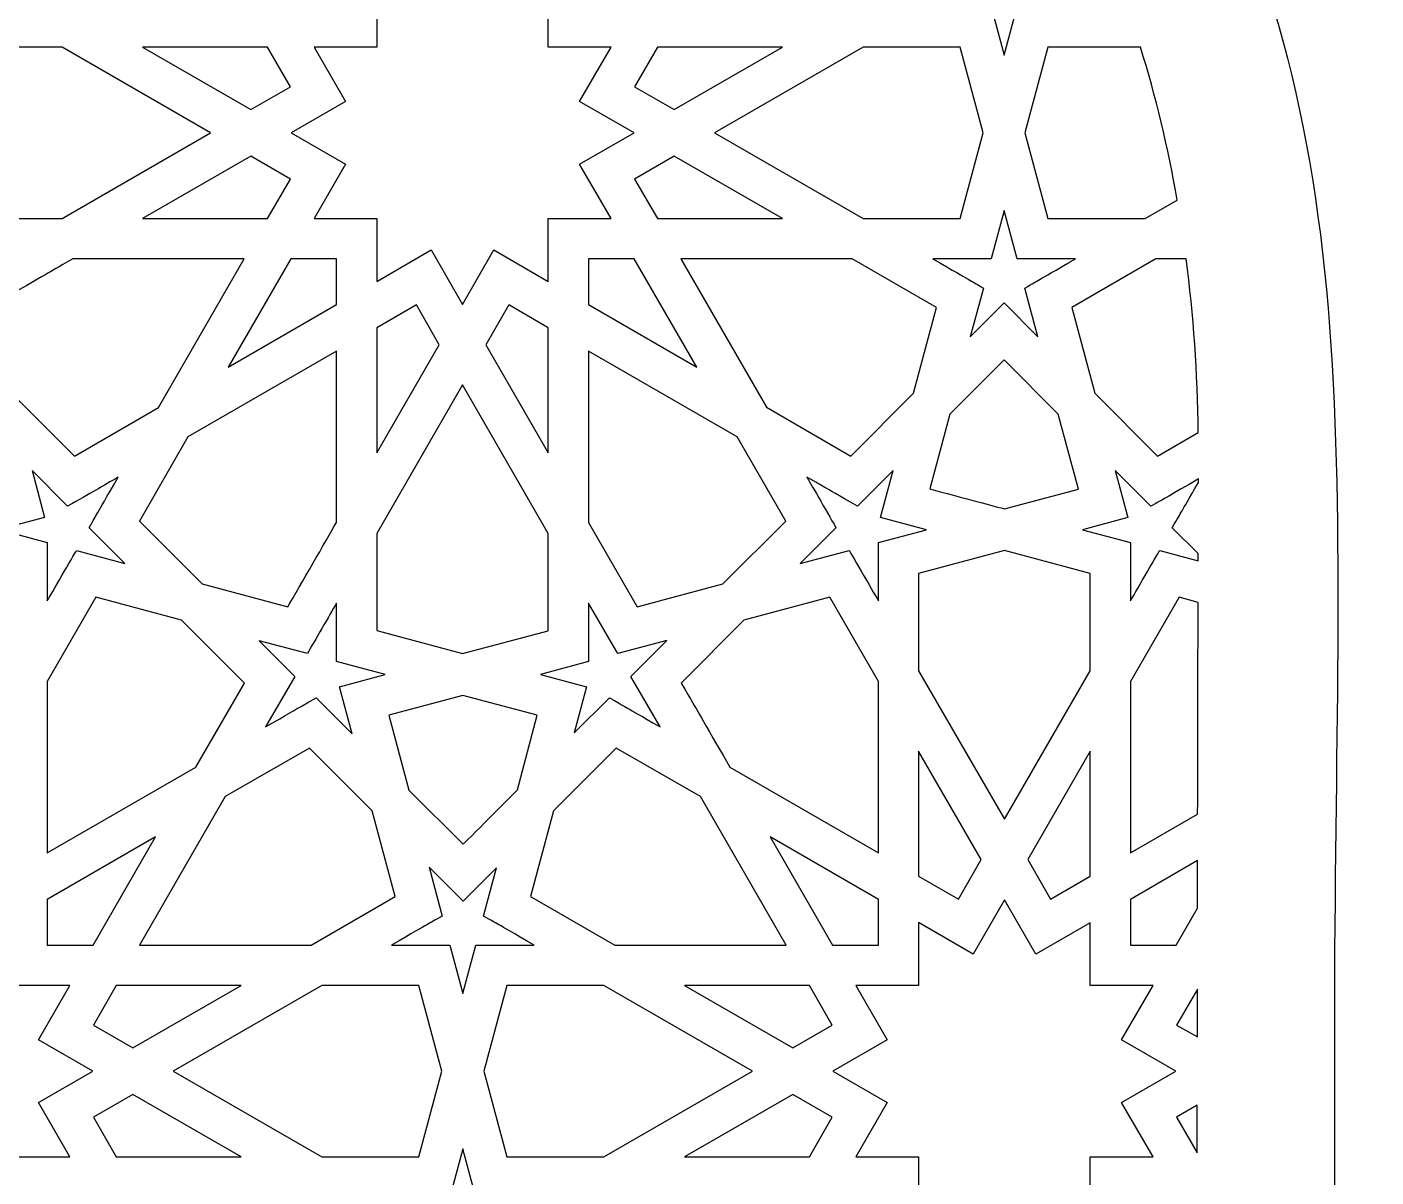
# Model space of a CAD drawing. Header units: millimetres. Extents: x -54 to 56, y -101 to 100.
# Drawn here: x 4.1 to 56, y 0.1 to 44.3 of the extents above; entities that cross this region are included whole.
import ezdxf

# ---------------------------------------------------------------- set-up
doc = ezdxf.new("R2010")
doc.units = ezdxf.units.MM
doc.header["$MEASUREMENT"] = 0
doc.layers.add('layer 1', color=7, linetype='Continuous')

msp = doc.modelspace()

# ---------------------------------------------------------------- linework, layer by layer
at = {"layer": 'layer 1', "color": 250}
for points, knots in [([(48.1386, 54.1623), (42.3711, 64.5167), (32.0929, 71.9141), (0.1217, 100.1639), (0.1217, 100.1639), (-12.0509, 89.1216), (-32.3955, 72.4154), (-38.3045, 66.5064), (-38.3045, 66.5064), (-48.153, 57.216), (-54.3278, 44.0535), (-54.3278, 28.0159), (-54.3278, 28.0159), (-54.144, -29.3356), (-54.2633, -80.8899), (-54.2633, -99.8357), (-54.2633, -99.8357), (-54.2633, -99.8357), (54.4481, -99.8357), (54.4481, -99.8357), (54.4481, -99.8357), (54.4481, -99.8357), (54.4424, -100.9781), (54.4424, 5.8646), (54.4424, 5.8646), (54.4424, 27.003), (56.0433, 40.3768), (48.1386, 54.1623)], [0, 0, 0, 0, 0.125, 0.125, 0.125, 0.125, 0.25, 0.25, 0.25, 0.25, 0.375, 0.375, 0.375, 0.375, 0.5, 0.5, 0.5, 0.5, 0.625, 0.625, 0.625, 0.625, 0.75, 0.75, 0.75, 0.75, 1, 1, 1, 1]), ([(40.4403, 48.0695), (40.4403, 48.0695), (41.741, 46.7748), (41.741, 46.7748), (41.741, 46.7748), (41.741, 46.7748), (43.0297, 48.0635), (43.0297, 48.0635), (43.0297, 48.0635), (43.0297, 48.0635), (42.5319, 46.2065), (42.5319, 46.2065), (42.5319, 46.2065), (43.192, 45.8315), (42.7969, 46.0576), (44.4828, 45.0875), (44.4828, 45.0875), (44.4828, 45.0875), (42.2331, 45.0875), (42.2331, 45.0875), (42.2331, 45.0875), (42.2331, 45.0875), (41.7354, 43.2301), (41.7354, 43.2301), (41.7354, 43.2301), (41.7354, 43.2301), (41.2372, 45.0875), (41.2372, 45.0875), (41.2372, 45.0875), (41.2372, 45.0875), (38.9932, 45.0875), (38.9932, 45.0875), (38.9932, 45.0875), (40.6728, 46.058), (40.2766, 45.8304), (40.9384, 46.2065), (40.9384, 46.2065), (40.9384, 46.2065), (40.4403, 48.0695), (40.4403, 48.0695)], [0, 0, 0, 0, 0.0909091, 0.0909091, 0.0909091, 0.0909091, 0.1818182, 0.1818182, 0.1818182, 0.1818182, 0.2727273, 0.2727273, 0.2727273, 0.2727273, 0.3636364, 0.3636364, 0.3636364, 0.3636364, 0.4545455, 0.4545455, 0.4545455, 0.4545455, 0.5454545, 0.5454545, 0.5454545, 0.5454545, 0.6363636, 0.6363636, 0.6363636, 0.6363636, 0.7272727, 0.7272727, 0.7272727, 0.7272727, 0.8181818, 0.8181818, 0.8181818, 0.8181818, 1, 1, 1, 1]), ([(22.1089, 44.7418), (22.1089, 44.7418), (24.2005, 45.9486), (24.2005, 45.9486), (24.2005, 45.9486), (24.2005, 45.9486), (24.2005, 43.5349), (24.2005, 43.5349), (24.2005, 43.5349), (24.2005, 43.5349), (26.6142, 43.5349), (26.6142, 43.5349), (26.6142, 43.5349), (26.6142, 43.5349), (25.4074, 41.4436), (25.4074, 41.4436), (25.4074, 41.4436), (25.4074, 41.4436), (27.4987, 40.2368), (27.4987, 40.2368), (27.4987, 40.2368), (27.4987, 40.2368), (25.4074, 39.0296), (25.4074, 39.0296), (25.4074, 39.0296), (25.4074, 39.0296), (26.6142, 36.9383), (26.6142, 36.9383), (26.6142, 36.9383), (26.6142, 36.9383), (24.2005, 36.9383), (24.2005, 36.9383), (24.2005, 36.9383), (24.2005, 36.9383), (24.2005, 34.5246), (24.2005, 34.5246), (24.2005, 34.5246), (24.2005, 34.5246), (22.1089, 35.7315), (22.1089, 35.7315), (22.1089, 35.7315), (22.1089, 35.7315), (20.9021, 33.6398), (20.9021, 33.6398), (20.9021, 33.6398), (20.9021, 33.6398), (19.6952, 35.7315), (19.6952, 35.7315), (19.6952, 35.7315), (19.6952, 35.7315), (17.6036, 34.5246), (17.6036, 34.5246), (17.6036, 34.5246), (17.6036, 34.5246), (17.6036, 36.9383), (17.6036, 36.9383), (17.6036, 36.9383), (17.6036, 36.9383), (15.1899, 36.9383), (15.1899, 36.9383), (15.1899, 36.9383), (15.1899, 36.9383), (16.3967, 39.0296), (16.3967, 39.0296), (16.3967, 39.0296), (16.3967, 39.0296), (14.3055, 40.2368), (14.3055, 40.2368), (14.3055, 40.2368), (14.3055, 40.2368), (16.3967, 41.4436), (16.3967, 41.4436), (16.3967, 41.4436), (16.3967, 41.4436), (15.1899, 43.5349), (15.1899, 43.5349), (15.1899, 43.5349), (15.1899, 43.5349), (17.6036, 43.5349), (17.6036, 43.5349), (17.6036, 43.5349), (17.6036, 43.5349), (17.6036, 45.9486), (17.6036, 45.9486), (17.6036, 45.9486), (17.6036, 45.9486), (19.6952, 44.7418), (19.6952, 44.7418), (19.6952, 44.7418), (19.6952, 44.7418), (20.9021, 46.8334), (20.9021, 46.8334), (20.9021, 46.8334), (20.9021, 46.8334), (22.1089, 44.7418), (22.1089, 44.7418)], [0, 0, 0, 0, 0.04, 0.04, 0.04, 0.04, 0.08, 0.08, 0.08, 0.08, 0.12, 0.12, 0.12, 0.12, 0.16, 0.16, 0.16, 0.16, 0.2, 0.2, 0.2, 0.2, 0.24, 0.24, 0.24, 0.24, 0.28, 0.28, 0.28, 0.28, 0.32, 0.32, 0.32, 0.32, 0.36, 0.36, 0.36, 0.36, 0.4, 0.4, 0.4, 0.4, 0.44, 0.44, 0.44, 0.44, 0.48, 0.48, 0.48, 0.48, 0.52, 0.52, 0.52, 0.52, 0.56, 0.56, 0.56, 0.56, 0.6, 0.6, 0.6, 0.6, 0.64, 0.64, 0.64, 0.64, 0.68, 0.68, 0.68, 0.68, 0.72, 0.72, 0.72, 0.72, 0.76, 0.76, 0.76, 0.76, 0.8, 0.8, 0.8, 0.8, 0.84, 0.84, 0.84, 0.84, 0.88, 0.88, 0.88, 0.88, 0.92, 0.92, 0.92, 0.92, 1, 1, 1, 1]), ([(11.2063, 40.2368), (11.2063, 40.2368), (5.4941, 36.9383), (5.4941, 36.9383), (5.4941, 36.9383), (5.4941, 36.9383), (1.7505, 36.9383), (1.7505, 36.9383), (1.7505, 36.9383), (1.7505, 36.9383), (0.8657, 40.2368), (0.8657, 40.2368), (0.8657, 40.2368), (0.8657, 40.2368), (1.7505, 43.5349), (1.7505, 43.5349), (1.7505, 43.5349), (1.7505, 43.5349), (5.4941, 43.5349), (5.4941, 43.5349), (5.4941, 43.5349), (5.4941, 43.5349), (11.2063, 40.2368), (11.2063, 40.2368)], [0, 0, 0, 0, 0.1428571, 0.1428571, 0.1428571, 0.1428571, 0.2857143, 0.2857143, 0.2857143, 0.2857143, 0.4285714, 0.4285714, 0.4285714, 0.4285714, 0.5714286, 0.5714286, 0.5714286, 0.5714286, 0.7142857, 0.7142857, 0.7142857, 0.7142857, 1, 1, 1, 1]), ([(14.2818, 42.0116), (14.2818, 42.0116), (12.7529, 41.1328), (12.7529, 41.1328), (12.7529, 41.1328), (12.7529, 41.1328), (8.5873, 43.5349), (8.5873, 43.5349), (8.5873, 43.5349), (8.5873, 43.5349), (13.3974, 43.5349), (13.3974, 43.5349), (13.3974, 43.5349), (13.3974, 43.5349), (14.2818, 42.0116), (14.2818, 42.0116)], [0, 0, 0, 0, 0.2, 0.2, 0.2, 0.2, 0.4, 0.4, 0.4, 0.4, 0.6, 0.6, 0.6, 0.6, 1, 1, 1, 1]), ([(29.0456, 41.1328), (29.0456, 41.1328), (27.5223, 42.0116), (27.5223, 42.0116), (27.5223, 42.0116), (27.5223, 42.0116), (28.4011, 43.5349), (28.4011, 43.5349), (28.4011, 43.5349), (28.4011, 43.5349), (33.2108, 43.5349), (33.2108, 43.5349), (33.2108, 43.5349), (33.2108, 43.5349), (29.0456, 41.1328), (29.0456, 41.1328)], [0, 0, 0, 0, 0.2, 0.2, 0.2, 0.2, 0.4, 0.4, 0.4, 0.4, 0.6, 0.6, 0.6, 0.6, 1, 1, 1, 1]), ([(30.5978, 40.2368), (30.5978, 40.2368), (36.31, 43.5349), (36.31, 43.5349), (36.31, 43.5349), (36.31, 43.5349), (40.048, 43.5349), (40.048, 43.5349), (40.048, 43.5349), (40.048, 43.5349), (40.9324, 40.2368), (40.9324, 40.2368), (40.9324, 40.2368), (40.9324, 40.2368), (40.048, 36.9383), (40.048, 36.9383), (40.048, 36.9383), (40.048, 36.9383), (36.31, 36.9383), (36.31, 36.9383), (36.31, 36.9383), (36.31, 36.9383), (30.5978, 40.2368), (30.5978, 40.2368)], [0, 0, 0, 0, 0.1428571, 0.1428571, 0.1428571, 0.1428571, 0.2857143, 0.2857143, 0.2857143, 0.2857143, 0.4285714, 0.4285714, 0.4285714, 0.4285714, 0.5714286, 0.5714286, 0.5714286, 0.5714286, 0.7142857, 0.7142857, 0.7142857, 0.7142857, 1, 1, 1, 1]), ([(46.9787, 43.5349), (47.5703, 41.6486), (48.0448, 39.6857), (48.3962, 37.6527), (48.3962, 37.6527), (48.3962, 37.6527), (48.3962, 37.6527), (48.3962, 37.647), (48.3962, 37.647), (48.3962, 37.647), (47.16, 36.9383), (47.16, 36.9383), (47.16, 36.9383), (47.16, 36.9383), (43.4223, 36.9383), (43.4223, 36.9383), (43.4223, 36.9383), (43.4223, 36.9383), (42.5376, 40.2368), (42.5376, 40.2368), (42.5376, 40.2368), (42.5376, 40.2368), (43.4223, 43.5349), (43.4223, 43.5349), (43.4223, 43.5349), (43.4223, 43.5349), (46.9787, 43.5349), (46.9787, 43.5349)], [0, 0, 0, 0, 0.125, 0.125, 0.125, 0.125, 0.25, 0.25, 0.25, 0.25, 0.375, 0.375, 0.375, 0.375, 0.5, 0.5, 0.5, 0.5, 0.625, 0.625, 0.625, 0.625, 0.75, 0.75, 0.75, 0.75, 1, 1, 1, 1]), ([(8.5873, 36.9383), (8.5873, 36.9383), (12.7529, 39.346), (12.7529, 39.346), (12.7529, 39.346), (12.7529, 39.346), (14.2818, 38.4616), (14.2818, 38.4616), (14.2818, 38.4616), (14.2818, 38.4616), (13.3974, 36.9383), (13.3974, 36.9383), (13.3974, 36.9383), (13.3974, 36.9383), (8.5873, 36.9383), (8.5873, 36.9383)], [0, 0, 0, 0, 0.2, 0.2, 0.2, 0.2, 0.4, 0.4, 0.4, 0.4, 0.6, 0.6, 0.6, 0.6, 1, 1, 1, 1]), ([(27.5223, 38.4616), (27.5223, 38.4616), (29.0456, 39.3404), (29.0456, 39.3404), (29.0456, 39.3404), (29.0456, 39.3404), (33.2108, 36.9383), (33.2108, 36.9383), (33.2108, 36.9383), (33.2108, 36.9383), (28.4011, 36.9383), (28.4011, 36.9383), (28.4011, 36.9383), (28.4011, 36.9383), (27.5223, 38.4616), (27.5223, 38.4616)], [0, 0, 0, 0, 0.2, 0.2, 0.2, 0.2, 0.4, 0.4, 0.4, 0.4, 0.6, 0.6, 0.6, 0.6, 1, 1, 1, 1]), ([(43.0357, 32.3921), (43.0357, 32.3921), (41.7354, 33.6928), (41.7354, 33.6928), (41.7354, 33.6928), (41.7354, 33.6928), (40.4343, 32.3921), (40.4343, 32.3921), (40.4343, 32.3921), (40.4343, 32.3921), (40.9384, 34.2667), (40.9384, 34.2667), (40.9384, 34.2667), (40.2777, 34.6495), (40.6728, 34.4209), (38.9932, 35.3914), (38.9932, 35.3914), (38.9932, 35.3914), (41.2372, 35.3914), (41.2372, 35.3914), (41.2372, 35.3914), (41.2372, 35.3914), (41.7354, 37.2488), (41.7354, 37.2488), (41.7354, 37.2488), (41.7354, 37.2488), (42.2331, 35.3914), (42.2331, 35.3914), (42.2331, 35.3914), (42.2331, 35.3914), (44.4828, 35.3914), (44.4828, 35.3914), (44.4828, 35.3914), (42.7969, 34.4212), (43.1941, 34.6506), (42.5319, 34.2667), (42.5319, 34.2667), (42.5319, 34.2667), (43.0357, 32.3921), (43.0357, 32.3921)], [0, 0, 0, 0, 0.0909091, 0.0909091, 0.0909091, 0.0909091, 0.1818182, 0.1818182, 0.1818182, 0.1818182, 0.2727273, 0.2727273, 0.2727273, 0.2727273, 0.3636364, 0.3636364, 0.3636364, 0.3636364, 0.4545455, 0.4545455, 0.4545455, 0.4545455, 0.5454545, 0.5454545, 0.5454545, 0.5454545, 0.6363636, 0.6363636, 0.6363636, 0.6363636, 0.7272727, 0.7272727, 0.7272727, 0.7272727, 0.8181818, 0.8181818, 0.8181818, 0.8181818, 1, 1, 1, 1]), ([(12.5067, 35.3914), (12.5067, 35.3914), (9.2085, 29.6739), (9.2085, 29.6739), (9.2085, 29.6739), (9.2085, 29.6739), (5.9686, 27.8045), (5.9686, 27.8045), (5.9686, 27.8045), (5.9686, 27.8045), (3.5489, 30.2183), (3.5489, 30.2183), (3.5489, 30.2183), (3.5489, 30.2183), (2.6702, 33.5167), (2.6702, 33.5167), (2.6702, 33.5167), (5.3534, 35.0693), (4.6739, 34.677), (5.9101, 35.3914), (5.9101, 35.3914), (5.9101, 35.3914), (12.5067, 35.3914), (12.5067, 35.3914)], [0, 0, 0, 0, 0.1428571, 0.1428571, 0.1428571, 0.1428571, 0.2857143, 0.2857143, 0.2857143, 0.2857143, 0.4285714, 0.4285714, 0.4285714, 0.4285714, 0.5714286, 0.5714286, 0.5714286, 0.5714286, 0.7142857, 0.7142857, 0.7142857, 0.7142857, 1, 1, 1, 1]), ([(16.051, 33.6282), (16.051, 33.6282), (11.8914, 31.2261), (11.8914, 31.2261), (11.8914, 31.2261), (11.8914, 31.2261), (14.2935, 35.3914), (14.2935, 35.3914), (14.2935, 35.3914), (14.2935, 35.3914), (16.051, 35.3914), (16.051, 35.3914), (16.051, 35.3914), (16.051, 35.3914), (16.051, 33.6282), (16.051, 33.6282)], [0, 0, 0, 0, 0.2, 0.2, 0.2, 0.2, 0.4, 0.4, 0.4, 0.4, 0.6, 0.6, 0.6, 0.6, 1, 1, 1, 1]), ([(25.7471, 33.6282), (25.7471, 33.6282), (25.7471, 35.3914), (25.7471, 35.3914), (25.7471, 35.3914), (25.7471, 35.3914), (27.5106, 35.3914), (27.5106, 35.3914), (27.5106, 35.3914), (27.5106, 35.3914), (29.9124, 31.2261), (29.9124, 31.2261), (29.9124, 31.2261), (29.9124, 31.2261), (25.7471, 33.6282), (25.7471, 33.6282)], [0, 0, 0, 0, 0.2, 0.2, 0.2, 0.2, 0.4, 0.4, 0.4, 0.4, 0.6, 0.6, 0.6, 0.6, 1, 1, 1, 1]), ([(38.2492, 30.2183), (38.2492, 30.2183), (35.8355, 27.8045), (35.8355, 27.8045), (35.8355, 27.8045), (35.8355, 27.8045), (32.5959, 29.6796), (32.5959, 29.6796), (32.5959, 29.6796), (32.5959, 29.6796), (29.2975, 35.3914), (29.2975, 35.3914), (29.2975, 35.3914), (29.2975, 35.3914), (35.8941, 35.3914), (35.8941, 35.3914), (35.8941, 35.3914), (35.8941, 35.3914), (39.134, 33.5167), (39.134, 33.5167), (39.134, 33.5167), (39.134, 33.5167), (38.2492, 30.2183), (38.2492, 30.2183)], [0, 0, 0, 0, 0.1428571, 0.1428571, 0.1428571, 0.1428571, 0.2857143, 0.2857143, 0.2857143, 0.2857143, 0.4285714, 0.4285714, 0.4285714, 0.4285714, 0.5714286, 0.5714286, 0.5714286, 0.5714286, 0.7142857, 0.7142857, 0.7142857, 0.7142857, 1, 1, 1, 1]), ([(49.2047, 28.707), (49.2047, 28.707), (47.6345, 27.8045), (47.6345, 27.8045), (47.6345, 27.8045), (47.6345, 27.8045), (45.2208, 30.2183), (45.2208, 30.2183), (45.2208, 30.2183), (45.2208, 30.2183), (44.3364, 33.5167), (44.3364, 33.5167), (44.3364, 33.5167), (44.3364, 33.5167), (47.5763, 35.3914), (47.5763, 35.3914), (47.5763, 35.3914), (47.5763, 35.3914), (48.7419, 35.3914), (48.7419, 35.3914), (48.7419, 35.3914), (49.023, 33.2416), (49.1754, 31.0092), (49.2047, 28.707)], [0, 0, 0, 0, 0.1428571, 0.1428571, 0.1428571, 0.1428571, 0.2857143, 0.2857143, 0.2857143, 0.2857143, 0.4285714, 0.4285714, 0.4285714, 0.4285714, 0.5714286, 0.5714286, 0.5714286, 0.5714286, 0.7142857, 0.7142857, 0.7142857, 0.7142857, 1, 1, 1, 1]), ([(17.6036, 27.922), (17.6036, 27.922), (17.6036, 32.7378), (17.6036, 32.7378), (17.6036, 32.7378), (17.6036, 32.7378), (19.1269, 33.6166), (19.1269, 33.6166), (19.1269, 33.6166), (19.1269, 33.6166), (20.0057, 32.0873), (20.0057, 32.0873), (20.0057, 32.0873), (20.0057, 32.0873), (17.6036, 27.922), (17.6036, 27.922)], [0, 0, 0, 0, 0.2, 0.2, 0.2, 0.2, 0.4, 0.4, 0.4, 0.4, 0.6, 0.6, 0.6, 0.6, 1, 1, 1, 1]), ([(21.7985, 32.0873), (21.7985, 32.0873), (22.6772, 33.6166), (22.6772, 33.6166), (22.6772, 33.6166), (22.6772, 33.6166), (24.2005, 32.7378), (24.2005, 32.7378), (24.2005, 32.7378), (24.2005, 32.7378), (24.2005, 27.928), (24.2005, 27.928), (24.2005, 27.928), (24.2005, 27.928), (21.7985, 32.0873), (21.7985, 32.0873)], [0, 0, 0, 0, 0.2, 0.2, 0.2, 0.2, 0.4, 0.4, 0.4, 0.4, 0.6, 0.6, 0.6, 0.6, 1, 1, 1, 1]), ([(10.8839, 22.8893), (10.8839, 22.8893), (8.4702, 25.3034), (8.4702, 25.3034), (8.4702, 25.3034), (8.4702, 25.3034), (10.3392, 28.5429), (10.3392, 28.5429), (10.3392, 28.5429), (10.3392, 28.5429), (16.051, 31.8414), (16.051, 31.8414), (16.051, 31.8414), (16.051, 31.8414), (16.051, 25.2448), (16.051, 25.2448), (16.051, 25.2448), (15.6471, 24.5357), (14.6568, 22.8247), (14.1824, 22.0049), (14.1824, 22.0049), (14.1824, 22.0049), (10.8839, 22.8893), (10.8839, 22.8893)], [0, 0, 0, 0, 0.1428571, 0.1428571, 0.1428571, 0.1428571, 0.2857143, 0.2857143, 0.2857143, 0.2857143, 0.4285714, 0.4285714, 0.4285714, 0.4285714, 0.5714286, 0.5714286, 0.5714286, 0.5714286, 0.7142857, 0.7142857, 0.7142857, 0.7142857, 1, 1, 1, 1]), ([(27.6218, 22.0049), (27.6218, 22.0049), (25.7471, 25.2448), (25.7471, 25.2448), (25.7471, 25.2448), (25.7471, 25.2448), (25.7471, 31.8414), (25.7471, 31.8414), (25.7471, 31.8414), (25.7471, 31.8414), (31.4649, 28.5429), (31.4649, 28.5429), (31.4649, 28.5429), (31.4649, 28.5429), (33.334, 25.3034), (33.334, 25.3034), (33.334, 25.3034), (33.334, 25.3034), (30.9202, 22.8893), (30.9202, 22.8893), (30.9202, 22.8893), (30.9202, 22.8893), (27.6218, 22.0049), (27.6218, 22.0049)], [0, 0, 0, 0, 0.1428571, 0.1428571, 0.1428571, 0.1428571, 0.2857143, 0.2857143, 0.2857143, 0.2857143, 0.4285714, 0.4285714, 0.4285714, 0.4285714, 0.5714286, 0.5714286, 0.5714286, 0.5714286, 0.7142857, 0.7142857, 0.7142857, 0.7142857, 1, 1, 1, 1]), ([(41.7526, 25.7718), (41.7343, 25.7718), (38.8937, 26.5345), (38.8761, 26.5395), (38.8761, 26.5395), (38.8761, 26.5395), (39.6494, 29.4157), (39.6494, 29.4157), (39.6494, 29.4157), (39.6494, 29.4157), (41.7354, 31.5013), (41.7354, 31.5013), (41.7354, 31.5013), (41.7354, 31.5013), (43.8206, 29.4157), (43.8206, 29.4157), (43.8206, 29.4157), (43.8206, 29.4157), (44.5943, 26.5335), (44.5943, 26.5335), (44.5943, 26.5335), (44.5943, 26.5335), (41.7526, 25.7718), (41.7526, 25.7718)], [0, 0, 0, 0, 0.1428571, 0.1428571, 0.1428571, 0.1428571, 0.2857143, 0.2857143, 0.2857143, 0.2857143, 0.4285714, 0.4285714, 0.4285714, 0.4285714, 0.5714286, 0.5714286, 0.5714286, 0.5714286, 0.7142857, 0.7142857, 0.7142857, 0.7142857, 1, 1, 1, 1]), ([(20.9021, 30.5407), (20.9021, 30.5407), (24.2005, 24.8289), (24.2005, 24.8289), (24.2005, 24.8289), (24.2005, 24.8289), (24.2005, 21.0848), (24.2005, 21.0848), (24.2005, 21.0848), (24.2005, 21.0848), (20.9021, 20.2061), (20.9021, 20.2061), (20.9021, 20.2061), (20.9021, 20.2061), (17.6036, 21.0908), (17.6036, 21.0908), (17.6036, 21.0908), (17.6036, 21.0908), (17.6036, 24.8289), (17.6036, 24.8289), (17.6036, 24.8289), (17.6036, 24.8289), (20.9021, 30.5407), (20.9021, 30.5407)], [0, 0, 0, 0, 0.1428571, 0.1428571, 0.1428571, 0.1428571, 0.2857143, 0.2857143, 0.2857143, 0.2857143, 0.4285714, 0.4285714, 0.4285714, 0.4285714, 0.5714286, 0.5714286, 0.5714286, 0.5714286, 0.7142857, 0.7142857, 0.7142857, 0.7142857, 1, 1, 1, 1]), ([(4.3399, 27.2422), (4.3399, 27.2422), (5.7107, 25.8713), (5.7107, 25.8713), (5.7107, 25.8713), (6.604, 26.379), (7.0693, 26.6548), (7.656, 26.9903), (7.656, 26.9903), (6.6855, 25.3111), (6.9127, 25.7069), (6.537, 25.0451), (6.537, 25.0451), (6.537, 25.0451), (7.9078, 23.6746), (7.9078, 23.6746), (7.9078, 23.6746), (7.9078, 23.6746), (6.0505, 24.1723), (6.0505, 24.1723), (6.0505, 24.1723), (5.9326, 23.9727), (5.0443, 22.4328), (4.9258, 22.2275), (4.9258, 22.2275), (4.9258, 22.2275), (4.9258, 24.4771), (4.9258, 24.4771), (4.9258, 24.4771), (4.9258, 24.4771), (3.0688, 24.9753), (3.0688, 24.9753), (3.0688, 24.9753), (3.0688, 24.9753), (4.8203, 25.4438), (4.8203, 25.4438), (4.8203, 25.4438), (4.8203, 25.4438), (4.3399, 27.2422), (4.3399, 27.2422)], [0, 0, 0, 0, 0.0909091, 0.0909091, 0.0909091, 0.0909091, 0.1818182, 0.1818182, 0.1818182, 0.1818182, 0.2727273, 0.2727273, 0.2727273, 0.2727273, 0.3636364, 0.3636364, 0.3636364, 0.3636364, 0.4545455, 0.4545455, 0.4545455, 0.4545455, 0.5454545, 0.5454545, 0.5454545, 0.5454545, 0.6363636, 0.6363636, 0.6363636, 0.6363636, 0.7272727, 0.7272727, 0.7272727, 0.7272727, 0.8181818, 0.8181818, 0.8181818, 0.8181818, 1, 1, 1, 1]), ([(36.9019, 24.4711), (36.9019, 24.4711), (36.9019, 22.2275), (36.9019, 22.2275), (36.9019, 22.2275), (36.8219, 22.3711), (35.8591, 24.0302), (35.7769, 24.1723), (35.7769, 24.1723), (35.7769, 24.1723), (33.8906, 23.6686), (33.8906, 23.6686), (33.8906, 23.6686), (33.8906, 23.6686), (35.2672, 25.0451), (35.2672, 25.0451), (35.2672, 25.0451), (34.8848, 25.7189), (34.2325, 26.8475), (34.1482, 26.9903), (34.1482, 26.9903), (34.9511, 26.5275), (34.5352, 26.7681), (36.0934, 25.8713), (36.0934, 25.8713), (36.0934, 25.8713), (37.4643, 27.2422), (37.4643, 27.2422), (37.4643, 27.2422), (37.4643, 27.2422), (36.9838, 25.4438), (36.9838, 25.4438), (36.9838, 25.4438), (36.9838, 25.4438), (38.7473, 24.9693), (38.7473, 24.9693), (38.7473, 24.9693), (38.7473, 24.9693), (36.9019, 24.4711), (36.9019, 24.4711)], [0, 0, 0, 0, 0.0909091, 0.0909091, 0.0909091, 0.0909091, 0.1818182, 0.1818182, 0.1818182, 0.1818182, 0.2727273, 0.2727273, 0.2727273, 0.2727273, 0.3636364, 0.3636364, 0.3636364, 0.3636364, 0.4545455, 0.4545455, 0.4545455, 0.4545455, 0.5454545, 0.5454545, 0.5454545, 0.5454545, 0.6363636, 0.6363636, 0.6363636, 0.6363636, 0.7272727, 0.7272727, 0.7272727, 0.7272727, 0.8181818, 0.8181818, 0.8181818, 0.8181818, 1, 1, 1, 1]), ([(49.2107, 26.7854), (48.4304, 25.4381), (48.6523, 25.8209), (48.2032, 25.0451), (48.2032, 25.0451), (48.2032, 25.0451), (49.1987, 24.0496), (49.1987, 24.0496), (49.1987, 24.0496), (49.1987, 24.0496), (49.1987, 23.7741), (49.1987, 23.7741), (49.1987, 23.7741), (49.1987, 23.7741), (47.7227, 24.1723), (47.7227, 24.1723), (47.7227, 24.1723), (47.6042, 23.9723), (46.7159, 22.4324), (46.5977, 22.2275), (46.5977, 22.2275), (46.5977, 22.2275), (46.5977, 24.4771), (46.5977, 24.4771), (46.5977, 24.4771), (46.5977, 24.4771), (44.7463, 24.9693), (44.7463, 24.9693), (44.7463, 24.9693), (44.7463, 24.9693), (46.4922, 25.4381), (46.4922, 25.4381), (46.4922, 25.4381), (46.4922, 25.4381), (46.0061, 27.2422), (46.0061, 27.2422), (46.0061, 27.2422), (46.0061, 27.2422), (47.3826, 25.8713), (47.3826, 25.8713), (47.3826, 25.8713), (47.6715, 26.0354), (47.1452, 25.7337), (49.2107, 26.9201), (49.2107, 26.9201), (49.2107, 26.9201), (49.2107, 26.7854), (49.2107, 26.7854)], [0, 0, 0, 0, 0.0769231, 0.0769231, 0.0769231, 0.0769231, 0.1538462, 0.1538462, 0.1538462, 0.1538462, 0.2307692, 0.2307692, 0.2307692, 0.2307692, 0.3076923, 0.3076923, 0.3076923, 0.3076923, 0.3846154, 0.3846154, 0.3846154, 0.3846154, 0.4615385, 0.4615385, 0.4615385, 0.4615385, 0.5384615, 0.5384615, 0.5384615, 0.5384615, 0.6153846, 0.6153846, 0.6153846, 0.6153846, 0.6923077, 0.6923077, 0.6923077, 0.6923077, 0.7692308, 0.7692308, 0.7692308, 0.7692308, 0.8461538, 0.8461538, 0.8461538, 0.8461538, 1, 1, 1, 1]), ([(45.0451, 19.5443), (45.0451, 19.5443), (41.747, 13.8321), (41.747, 13.8321), (41.747, 13.8321), (41.747, 13.8321), (38.4485, 19.5443), (38.4485, 19.5443), (38.4485, 19.5443), (38.4485, 19.5443), (38.4485, 23.2876), (38.4485, 23.2876), (38.4485, 23.2876), (38.4485, 23.2876), (41.747, 24.1723), (41.747, 24.1723), (41.747, 24.1723), (41.747, 24.1723), (45.0451, 23.2876), (45.0451, 23.2876), (45.0451, 23.2876), (45.0451, 23.2876), (45.0451, 19.5443), (45.0451, 19.5443)], [0, 0, 0, 0, 0.1428571, 0.1428571, 0.1428571, 0.1428571, 0.2857143, 0.2857143, 0.2857143, 0.2857143, 0.4285714, 0.4285714, 0.4285714, 0.4285714, 0.5714286, 0.5714286, 0.5714286, 0.5714286, 0.7142857, 0.7142857, 0.7142857, 0.7142857, 1, 1, 1, 1]), ([(10.638, 15.8299), (10.638, 15.8299), (4.9258, 12.5314), (4.9258, 12.5314), (4.9258, 12.5314), (4.9258, 12.5314), (4.9258, 19.1283), (4.9258, 19.1283), (4.9258, 19.1283), (4.9258, 19.1283), (6.7945, 22.3679), (6.7945, 22.3679), (6.7945, 22.3679), (6.7945, 22.3679), (10.093, 21.4891), (10.093, 21.4891), (10.093, 21.4891), (10.093, 21.4891), (12.5127, 19.0698), (12.5127, 19.0698), (12.5127, 19.0698), (12.5127, 19.0698), (10.638, 15.8299), (10.638, 15.8299)], [0, 0, 0, 0, 0.1428571, 0.1428571, 0.1428571, 0.1428571, 0.2857143, 0.2857143, 0.2857143, 0.2857143, 0.4285714, 0.4285714, 0.4285714, 0.4285714, 0.5714286, 0.5714286, 0.5714286, 0.5714286, 0.7142857, 0.7142857, 0.7142857, 0.7142857, 1, 1, 1, 1]), ([(31.1898, 15.8299), (29.7427, 18.3374), (30.1293, 17.6636), (29.3148, 19.0698), (29.3148, 19.0698), (29.3148, 19.0698), (31.7288, 21.4891), (31.7288, 21.4891), (31.7288, 21.4891), (31.7288, 21.4891), (35.0329, 22.3739), (35.0329, 22.3739), (35.0329, 22.3739), (35.0329, 22.3739), (36.9019, 19.1283), (36.9019, 19.1283), (36.9019, 19.1283), (36.9019, 19.1283), (36.9019, 12.5314), (36.9019, 12.5314), (36.9019, 12.5314), (36.9019, 12.5314), (31.1898, 15.8299), (31.1898, 15.8299)], [0, 0, 0, 0, 0.1428571, 0.1428571, 0.1428571, 0.1428571, 0.2857143, 0.2857143, 0.2857143, 0.2857143, 0.4285714, 0.4285714, 0.4285714, 0.4285714, 0.5714286, 0.5714286, 0.5714286, 0.5714286, 0.7142857, 0.7142857, 0.7142857, 0.7142857, 1, 1, 1, 1]), ([(49.1814, 14.0254), (49.1814, 14.0254), (46.5977, 12.5314), (46.5977, 12.5314), (46.5977, 12.5314), (46.5977, 12.5314), (46.5977, 19.1283), (46.5977, 19.1283), (46.5977, 19.1283), (46.5977, 19.1283), (48.4664, 22.3679), (48.4664, 22.3679), (48.4664, 22.3679), (48.4664, 22.3679), (49.1987, 22.1746), (49.1987, 22.1746), (49.1987, 22.1746), (49.1931, 19.4621), (49.1871, 16.7436), (49.1814, 14.0254)], [0, 0, 0, 0, 0.1666667, 0.1666667, 0.1666667, 0.1666667, 0.3333333, 0.3333333, 0.3333333, 0.3333333, 0.5, 0.5, 0.5, 0.5, 0.6666667, 0.6666667, 0.6666667, 0.6666667, 1, 1, 1, 1]), ([(17.92, 19.3979), (17.92, 19.3979), (16.1681, 18.929), (16.1681, 18.929), (16.1681, 18.929), (16.1681, 18.929), (16.6546, 17.1186), (16.6546, 17.1186), (16.6546, 17.1186), (16.6546, 17.1186), (15.2661, 18.5014), (15.2661, 18.5014), (15.2661, 18.5014), (14.6212, 18.1307), (15.0347, 18.3684), (13.3212, 17.3824), (13.3212, 17.3824), (13.3212, 17.3824), (14.4459, 19.3273), (14.4459, 19.3273), (14.4459, 19.3273), (14.4459, 19.3273), (13.075, 20.6982), (13.075, 20.6982), (13.075, 20.6982), (13.075, 20.6982), (14.9324, 20.2004), (14.9324, 20.2004), (14.9324, 20.2004), (15.1959, 20.6629), (15.7875, 21.6824), (16.051, 22.1453), (16.051, 22.1453), (16.051, 22.1453), (16.051, 19.9016), (16.051, 19.9016), (16.051, 19.9016), (16.051, 19.9016), (17.92, 19.3979), (17.92, 19.3979)], [0, 0, 0, 0, 0.0909091, 0.0909091, 0.0909091, 0.0909091, 0.1818182, 0.1818182, 0.1818182, 0.1818182, 0.2727273, 0.2727273, 0.2727273, 0.2727273, 0.3636364, 0.3636364, 0.3636364, 0.3636364, 0.4545455, 0.4545455, 0.4545455, 0.4545455, 0.5454545, 0.5454545, 0.5454545, 0.5454545, 0.6363636, 0.6363636, 0.6363636, 0.6363636, 0.7272727, 0.7272727, 0.7272727, 0.7272727, 0.8181818, 0.8181818, 0.8181818, 0.8181818, 1, 1, 1, 1]), ([(28.5065, 17.3824), (26.8764, 18.3162), (27.7001, 17.8509), (26.5557, 18.5014), (26.5557, 18.5014), (26.5557, 18.5014), (25.2021, 17.1478), (25.2021, 17.1478), (25.2021, 17.1478), (25.2021, 17.1478), (25.6769, 18.929), (25.6769, 18.929), (25.6769, 18.929), (25.6769, 18.929), (23.8957, 19.4035), (23.8957, 19.4035), (23.8957, 19.4035), (23.8957, 19.4035), (25.7471, 19.8956), (25.7471, 19.8956), (25.7471, 19.8956), (25.7471, 19.8956), (25.7471, 22.1453), (25.7471, 22.1453), (25.7471, 22.1453), (25.7471, 22.1453), (26.7959, 20.3292), (26.7959, 20.3292), (26.7959, 20.3292), (26.7959, 20.3292), (26.8016, 20.3292), (26.8016, 20.3292), (26.8016, 20.3292), (26.8016, 20.3292), (26.8721, 20.2004), (26.8721, 20.2004), (26.8721, 20.2004), (26.8721, 20.2004), (28.7641, 20.7042), (28.7641, 20.7042), (28.7641, 20.7042), (28.7641, 20.7042), (27.3815, 19.3273), (27.3815, 19.3273), (27.3815, 19.3273), (27.3815, 19.3273), (28.5065, 17.3824), (28.5065, 17.3824)], [0, 0, 0, 0, 0.0769231, 0.0769231, 0.0769231, 0.0769231, 0.1538462, 0.1538462, 0.1538462, 0.1538462, 0.2307692, 0.2307692, 0.2307692, 0.2307692, 0.3076923, 0.3076923, 0.3076923, 0.3076923, 0.3846154, 0.3846154, 0.3846154, 0.3846154, 0.4615385, 0.4615385, 0.4615385, 0.4615385, 0.5384615, 0.5384615, 0.5384615, 0.5384615, 0.6153846, 0.6153846, 0.6153846, 0.6153846, 0.6923077, 0.6923077, 0.6923077, 0.6923077, 0.7692308, 0.7692308, 0.7692308, 0.7692308, 0.8461538, 0.8461538, 0.8461538, 0.8461538, 1, 1, 1, 1]), ([(20.9257, 12.8655), (20.9257, 12.8655), (18.8341, 14.9511), (18.8341, 14.9511), (18.8341, 14.9511), (18.8341, 14.9511), (18.0664, 17.8336), (18.0664, 17.8336), (18.0664, 17.8336), (18.0664, 17.8336), (20.9137, 18.5949), (20.9137, 18.5949), (20.9137, 18.5949), (20.9137, 18.5949), (23.7786, 17.8336), (23.7786, 17.8336), (23.7786, 17.8336), (23.7786, 17.8336), (23.0113, 14.9571), (23.0113, 14.9571), (23.0113, 14.9571), (23.0011, 14.9469), (20.9356, 12.8753), (20.9257, 12.8655)], [0, 0, 0, 0, 0.1428571, 0.1428571, 0.1428571, 0.1428571, 0.2857143, 0.2857143, 0.2857143, 0.2857143, 0.4285714, 0.4285714, 0.4285714, 0.4285714, 0.5714286, 0.5714286, 0.5714286, 0.5714286, 0.7142857, 0.7142857, 0.7142857, 0.7142857, 1, 1, 1, 1]), ([(15.0728, 8.987), (15.0728, 8.987), (8.4762, 8.987), (8.4762, 8.987), (8.4762, 8.987), (8.4762, 8.987), (11.7743, 14.6992), (11.7743, 14.6992), (11.7743, 14.6992), (11.7743, 14.6992), (15.0142, 16.5682), (15.0142, 16.5682), (15.0142, 16.5682), (15.0142, 16.5682), (17.4279, 14.1542), (17.4279, 14.1542), (17.4279, 14.1542), (17.4279, 14.1542), (18.3127, 10.856), (18.3127, 10.856), (18.3127, 10.856), (18.3127, 10.856), (15.0728, 8.987), (15.0728, 8.987)], [0, 0, 0, 0, 0.1428571, 0.1428571, 0.1428571, 0.1428571, 0.2857143, 0.2857143, 0.2857143, 0.2857143, 0.4285714, 0.4285714, 0.4285714, 0.4285714, 0.5714286, 0.5714286, 0.5714286, 0.5714286, 0.7142857, 0.7142857, 0.7142857, 0.7142857, 1, 1, 1, 1]), ([(26.7546, 8.987), (26.7546, 8.987), (23.5151, 10.856), (23.5151, 10.856), (23.5151, 10.856), (23.5151, 10.856), (24.3995, 14.1542), (24.3995, 14.1542), (24.3995, 14.1542), (24.3995, 14.1542), (26.8132, 16.5682), (26.8132, 16.5682), (26.8132, 16.5682), (26.8132, 16.5682), (30.0531, 14.6992), (30.0531, 14.6992), (30.0531, 14.6992), (30.0531, 14.6992), (33.3516, 8.987), (33.3516, 8.987), (33.3516, 8.987), (33.3516, 8.987), (26.7546, 8.987), (26.7546, 8.987)], [0, 0, 0, 0, 0.1428571, 0.1428571, 0.1428571, 0.1428571, 0.2857143, 0.2857143, 0.2857143, 0.2857143, 0.4285714, 0.4285714, 0.4285714, 0.4285714, 0.5714286, 0.5714286, 0.5714286, 0.5714286, 0.7142857, 0.7142857, 0.7142857, 0.7142857, 1, 1, 1, 1]), ([(38.4485, 16.4507), (38.4485, 16.4507), (40.8562, 12.2855), (40.8562, 12.2855), (40.8562, 12.2855), (40.8562, 12.2855), (39.9775, 10.7566), (39.9775, 10.7566), (39.9775, 10.7566), (39.9775, 10.7566), (38.4485, 11.641), (38.4485, 11.641), (38.4485, 11.641), (38.4485, 11.641), (38.4485, 16.4507), (38.4485, 16.4507)], [0, 0, 0, 0, 0.2, 0.2, 0.2, 0.2, 0.4, 0.4, 0.4, 0.4, 0.6, 0.6, 0.6, 0.6, 1, 1, 1, 1]), ([(42.6431, 12.2855), (42.6431, 12.2855), (45.0451, 16.4451), (45.0451, 16.4451), (45.0451, 16.4451), (45.0451, 16.4451), (45.0451, 11.641), (45.0451, 11.641), (45.0451, 11.641), (45.0451, 11.641), (43.5218, 10.7566), (43.5218, 10.7566), (43.5218, 10.7566), (43.5218, 10.7566), (42.6431, 12.2855), (42.6431, 12.2855)], [0, 0, 0, 0, 0.2, 0.2, 0.2, 0.2, 0.4, 0.4, 0.4, 0.4, 0.6, 0.6, 0.6, 0.6, 1, 1, 1, 1]), ([(6.6894, 8.987), (6.6894, 8.987), (4.9258, 8.987), (4.9258, 8.987), (4.9258, 8.987), (4.9258, 8.987), (4.9258, 10.7446), (4.9258, 10.7446), (4.9258, 10.7446), (4.9258, 10.7446), (9.0911, 13.1526), (9.0911, 13.1526), (9.0911, 13.1526), (9.0911, 13.1526), (6.6894, 8.987), (6.6894, 8.987)], [0, 0, 0, 0, 0.2, 0.2, 0.2, 0.2, 0.4, 0.4, 0.4, 0.4, 0.6, 0.6, 0.6, 0.6, 1, 1, 1, 1]), ([(32.7363, 13.1466), (32.7363, 13.1466), (36.9019, 10.7446), (36.9019, 10.7446), (36.9019, 10.7446), (36.9019, 10.7446), (36.9019, 8.987), (36.9019, 8.987), (36.9019, 8.987), (36.9019, 8.987), (35.1384, 8.987), (35.1384, 8.987), (35.1384, 8.987), (35.1384, 8.987), (32.7363, 13.1466), (32.7363, 13.1466)], [0, 0, 0, 0, 0.2, 0.2, 0.2, 0.2, 0.4, 0.4, 0.4, 0.4, 0.6, 0.6, 0.6, 0.6, 1, 1, 1, 1]), ([(21.4118, 8.987), (21.4118, 8.987), (20.9137, 7.13), (20.9137, 7.13), (20.9137, 7.13), (20.9137, 7.13), (20.4159, 8.987), (20.4159, 8.987), (20.4159, 8.987), (20.4159, 8.987), (18.1719, 8.987), (18.1719, 8.987), (18.1719, 8.987), (19.8515, 9.9572), (19.4553, 9.73), (20.1171, 10.106), (20.1171, 10.106), (20.1171, 10.106), (19.613, 11.9863), (19.613, 11.9863), (19.613, 11.9863), (19.613, 11.9863), (20.9257, 10.6744), (20.9257, 10.6744), (20.9257, 10.6744), (20.9257, 10.6744), (22.2084, 11.9574), (22.2084, 11.9574), (22.2084, 11.9574), (22.2084, 11.9574), (21.7106, 10.106), (21.7106, 10.106), (21.7106, 10.106), (22.376, 9.7279), (21.9763, 9.9572), (23.6555, 8.987), (23.6555, 8.987), (23.6555, 8.987), (21.4118, 8.987), (21.4118, 8.987)], [0, 0, 0, 0, 0.0909091, 0.0909091, 0.0909091, 0.0909091, 0.1818182, 0.1818182, 0.1818182, 0.1818182, 0.2727273, 0.2727273, 0.2727273, 0.2727273, 0.3636364, 0.3636364, 0.3636364, 0.3636364, 0.4545455, 0.4545455, 0.4545455, 0.4545455, 0.5454545, 0.5454545, 0.5454545, 0.5454545, 0.6363636, 0.6363636, 0.6363636, 0.6363636, 0.7272727, 0.7272727, 0.7272727, 0.7272727, 0.8181818, 0.8181818, 0.8181818, 0.8181818, 1, 1, 1, 1]), ([(49.1754, 10.4048), (49.1754, 10.4048), (48.3552, 8.987), (48.3552, 8.987), (48.3552, 8.987), (48.3552, 8.987), (46.5977, 8.987), (46.5977, 8.987), (46.5977, 8.987), (46.5977, 8.987), (46.5977, 10.7446), (46.5977, 10.7446), (46.5977, 10.7446), (46.5977, 10.7446), (49.1754, 12.2386), (49.1754, 12.2386), (49.1754, 12.2386), (49.1754, 12.2386), (49.1754, 10.4048), (49.1754, 10.4048)], [0, 0, 0, 0, 0.1666667, 0.1666667, 0.1666667, 0.1666667, 0.3333333, 0.3333333, 0.3333333, 0.3333333, 0.5, 0.5, 0.5, 0.5, 0.6666667, 0.6666667, 0.6666667, 0.6666667, 1, 1, 1, 1]), ([(-1.1261, 8.6413), (-1.1261, 8.6413), (0.0808, 10.7329), (0.0808, 10.7329), (0.0808, 10.7329), (0.0808, 10.7329), (1.2876, 8.6413), (1.2876, 8.6413), (1.2876, 8.6413), (1.2876, 8.6413), (3.3789, 9.8482), (3.3789, 9.8482), (3.3789, 9.8482), (3.3789, 9.8482), (3.3789, 7.4348), (3.3789, 7.4348), (3.3789, 7.4348), (3.3789, 7.4348), (5.7929, 7.4348), (5.7929, 7.4348), (5.7929, 7.4348), (5.7929, 7.4348), (4.5861, 5.3428), (4.5861, 5.3428), (4.5861, 5.3428), (4.5861, 5.3428), (6.6774, 4.136), (6.6774, 4.136), (6.6774, 4.136), (6.6774, 4.136), (4.5861, 2.9291), (4.5861, 2.9291), (4.5861, 2.9291), (4.5861, 2.9291), (5.7929, 0.8379), (5.7929, 0.8379), (5.7929, 0.8379), (5.7929, 0.8379), (3.3789, 0.8379), (3.3789, 0.8379), (3.3789, 0.8379), (3.3789, 0.8379), (3.3789, -1.5762), (3.3789, -1.5762), (3.3789, -1.5762), (3.3789, -1.5762), (1.2876, -0.369), (1.2876, -0.369), (1.2876, -0.369), (1.2876, -0.369), (0.0808, -2.4606), (0.0808, -2.4606), (0.0808, -2.4606), (0.0808, -2.4606), (-1.1261, -0.369), (-1.1261, -0.369), (-1.1261, -0.369), (-1.1261, -0.369), (-3.2237, -1.5762), (-3.2237, -1.5762), (-3.2237, -1.5762), (-3.2237, -1.5762), (-3.2237, 0.8379), (-3.2237, 0.8379), (-3.2237, 0.8379), (-3.2237, 0.8379), (-5.6374, 0.8379), (-5.6374, 0.8379), (-5.6374, 0.8379), (-5.6374, 0.8379), (-4.4302, 2.9291), (-4.4302, 2.9291), (-4.4302, 2.9291), (-4.4302, 2.9291), (-6.5218, 4.136), (-6.5218, 4.136), (-6.5218, 4.136), (-6.5218, 4.136), (-4.4302, 5.3428), (-4.4302, 5.3428), (-4.4302, 5.3428), (-4.4302, 5.3428), (-5.6374, 7.4348), (-5.6374, 7.4348), (-5.6374, 7.4348), (-5.6374, 7.4348), (-3.2237, 7.4348), (-3.2237, 7.4348), (-3.2237, 7.4348), (-3.2237, 7.4348), (-3.2237, 9.8542), (-3.2237, 9.8542), (-3.2237, 9.8542), (-3.2237, 9.8542), (-1.1261, 8.6413), (-1.1261, 8.6413)], [0, 0, 0, 0, 0.04, 0.04, 0.04, 0.04, 0.08, 0.08, 0.08, 0.08, 0.12, 0.12, 0.12, 0.12, 0.16, 0.16, 0.16, 0.16, 0.2, 0.2, 0.2, 0.2, 0.24, 0.24, 0.24, 0.24, 0.28, 0.28, 0.28, 0.28, 0.32, 0.32, 0.32, 0.32, 0.36, 0.36, 0.36, 0.36, 0.4, 0.4, 0.4, 0.4, 0.44, 0.44, 0.44, 0.44, 0.48, 0.48, 0.48, 0.48, 0.52, 0.52, 0.52, 0.52, 0.56, 0.56, 0.56, 0.56, 0.6, 0.6, 0.6, 0.6, 0.64, 0.64, 0.64, 0.64, 0.68, 0.68, 0.68, 0.68, 0.72, 0.72, 0.72, 0.72, 0.76, 0.76, 0.76, 0.76, 0.8, 0.8, 0.8, 0.8, 0.84, 0.84, 0.84, 0.84, 0.88, 0.88, 0.88, 0.88, 0.92, 0.92, 0.92, 0.92, 1, 1, 1, 1]), ([(48.3436, 4.136), (48.3436, 4.136), (46.258, 2.9291), (46.258, 2.9291), (46.258, 2.9291), (46.258, 2.9291), (47.4648, 0.8379), (47.4648, 0.8379), (47.4648, 0.8379), (47.4648, 0.8379), (45.0451, 0.8379), (45.0451, 0.8379), (45.0451, 0.8379), (45.0451, 0.8379), (45.0451, -1.5762), (45.0451, -1.5762), (45.0451, -1.5762), (45.0451, -1.5762), (42.9535, -0.369), (42.9535, -0.369), (42.9535, -0.369), (42.9535, -0.369), (41.747, -2.4606), (41.747, -2.4606), (41.747, -2.4606), (41.747, -2.4606), (40.5401, -0.369), (40.5401, -0.369), (40.5401, -0.369), (40.5401, -0.369), (38.4485, -1.5762), (38.4485, -1.5762), (38.4485, -1.5762), (38.4485, -1.5762), (38.4485, 0.8379), (38.4485, 0.8379), (38.4485, 0.8379), (38.4485, 0.8379), (36.0348, 0.8379), (36.0348, 0.8379), (36.0348, 0.8379), (36.0348, 0.8379), (37.2417, 2.9291), (37.2417, 2.9291), (37.2417, 2.9291), (37.2417, 2.9291), (35.1501, 4.136), (35.1501, 4.136), (35.1501, 4.136), (35.1501, 4.136), (37.2417, 5.3428), (37.2417, 5.3428), (37.2417, 5.3428), (37.2417, 5.3428), (36.0348, 7.4348), (36.0348, 7.4348), (36.0348, 7.4348), (36.0348, 7.4348), (38.4485, 7.4348), (38.4485, 7.4348), (38.4485, 7.4348), (38.4485, 7.4348), (38.4485, 9.8542), (38.4485, 9.8542), (38.4485, 9.8542), (38.4485, 9.8542), (40.5401, 8.6413), (40.5401, 8.6413), (40.5401, 8.6413), (40.5401, 8.6413), (41.747, 10.7329), (41.747, 10.7329), (41.747, 10.7329), (41.747, 10.7329), (42.9535, 8.6413), (42.9535, 8.6413), (42.9535, 8.6413), (42.9535, 8.6413), (45.0451, 9.8482), (45.0451, 9.8482), (45.0451, 9.8482), (45.0451, 9.8482), (45.0451, 7.4348), (45.0451, 7.4348), (45.0451, 7.4348), (45.0451, 7.4348), (47.4648, 7.4348), (47.4648, 7.4348), (47.4648, 7.4348), (47.4648, 7.4348), (46.258, 5.3428), (46.258, 5.3428), (46.258, 5.3428), (46.258, 5.3428), (48.3436, 4.136), (48.3436, 4.136)], [0, 0, 0, 0, 0.04, 0.04, 0.04, 0.04, 0.08, 0.08, 0.08, 0.08, 0.12, 0.12, 0.12, 0.12, 0.16, 0.16, 0.16, 0.16, 0.2, 0.2, 0.2, 0.2, 0.24, 0.24, 0.24, 0.24, 0.28, 0.28, 0.28, 0.28, 0.32, 0.32, 0.32, 0.32, 0.36, 0.36, 0.36, 0.36, 0.4, 0.4, 0.4, 0.4, 0.44, 0.44, 0.44, 0.44, 0.48, 0.48, 0.48, 0.48, 0.52, 0.52, 0.52, 0.52, 0.56, 0.56, 0.56, 0.56, 0.6, 0.6, 0.6, 0.6, 0.64, 0.64, 0.64, 0.64, 0.68, 0.68, 0.68, 0.68, 0.72, 0.72, 0.72, 0.72, 0.76, 0.76, 0.76, 0.76, 0.8, 0.8, 0.8, 0.8, 0.84, 0.84, 0.84, 0.84, 0.88, 0.88, 0.88, 0.88, 0.92, 0.92, 0.92, 0.92, 1, 1, 1, 1]), ([(6.701, 5.9115), (6.701, 5.9115), (7.5798, 7.4348), (7.5798, 7.4348), (7.5798, 7.4348), (7.5798, 7.4348), (12.3895, 7.4348), (12.3895, 7.4348), (12.3895, 7.4348), (12.3895, 7.4348), (8.2239, 5.0327), (8.2239, 5.0327), (8.2239, 5.0327), (8.2239, 5.0327), (6.701, 5.9115), (6.701, 5.9115)], [0, 0, 0, 0, 0.2, 0.2, 0.2, 0.2, 0.4, 0.4, 0.4, 0.4, 0.6, 0.6, 0.6, 0.6, 1, 1, 1, 1]), ([(9.7709, 4.136), (9.7709, 4.136), (15.4887, 7.4348), (15.4887, 7.4348), (15.4887, 7.4348), (15.4887, 7.4348), (19.2264, 7.4348), (19.2264, 7.4348), (19.2264, 7.4348), (19.2264, 7.4348), (20.1111, 4.136), (20.1111, 4.136), (20.1111, 4.136), (20.1111, 4.136), (19.2264, 0.8379), (19.2264, 0.8379), (19.2264, 0.8379), (19.2264, 0.8379), (15.4887, 0.8379), (15.4887, 0.8379), (15.4887, 0.8379), (15.4887, 0.8379), (9.7709, 4.136), (9.7709, 4.136)], [0, 0, 0, 0, 0.1428571, 0.1428571, 0.1428571, 0.1428571, 0.2857143, 0.2857143, 0.2857143, 0.2857143, 0.4285714, 0.4285714, 0.4285714, 0.4285714, 0.5714286, 0.5714286, 0.5714286, 0.5714286, 0.7142857, 0.7142857, 0.7142857, 0.7142857, 1, 1, 1, 1]), ([(22.601, 0.8379), (22.601, 0.8379), (21.7163, 4.136), (21.7163, 4.136), (21.7163, 4.136), (21.7163, 4.136), (22.601, 7.4348), (22.601, 7.4348), (22.601, 7.4348), (22.601, 7.4348), (26.3387, 7.4348), (26.3387, 7.4348), (26.3387, 7.4348), (26.3387, 7.4348), (32.0509, 4.136), (32.0509, 4.136), (32.0509, 4.136), (32.0509, 4.136), (26.3387, 0.8379), (26.3387, 0.8379), (26.3387, 0.8379), (26.3387, 0.8379), (22.601, 0.8379), (22.601, 0.8379)], [0, 0, 0, 0, 0.1428571, 0.1428571, 0.1428571, 0.1428571, 0.2857143, 0.2857143, 0.2857143, 0.2857143, 0.4285714, 0.4285714, 0.4285714, 0.4285714, 0.5714286, 0.5714286, 0.5714286, 0.5714286, 0.7142857, 0.7142857, 0.7142857, 0.7142857, 1, 1, 1, 1]), ([(33.6035, 5.0327), (33.6035, 5.0327), (29.4379, 7.4348), (29.4379, 7.4348), (29.4379, 7.4348), (29.4379, 7.4348), (34.248, 7.4348), (34.248, 7.4348), (34.248, 7.4348), (34.248, 7.4348), (35.1268, 5.9115), (35.1268, 5.9115), (35.1268, 5.9115), (35.1268, 5.9115), (33.6035, 5.0327), (33.6035, 5.0327)], [0, 0, 0, 0, 0.2, 0.2, 0.2, 0.2, 0.4, 0.4, 0.4, 0.4, 0.6, 0.6, 0.6, 0.6, 1, 1, 1, 1]), ([(48.3729, 5.9115), (48.3729, 5.9115), (49.1698, 7.294), (49.1698, 7.294), (49.1698, 7.294), (49.1698, 7.294), (49.1698, 5.4543), (49.1698, 5.4543), (49.1698, 5.4543), (49.1698, 5.4543), (48.3729, 5.9115), (48.3729, 5.9115)], [0, 0, 0, 0, 0.25, 0.25, 0.25, 0.25, 0.5, 0.5, 0.5, 0.5, 1, 1, 1, 1]), ([(6.701, 2.3612), (6.701, 2.3612), (8.2239, 3.2456), (8.2239, 3.2456), (8.2239, 3.2456), (8.2239, 3.2456), (12.3895, 0.8379), (12.3895, 0.8379), (12.3895, 0.8379), (12.3895, 0.8379), (7.5798, 0.8379), (7.5798, 0.8379), (7.5798, 0.8379), (7.5798, 0.8379), (6.701, 2.3612), (6.701, 2.3612)], [0, 0, 0, 0, 0.2, 0.2, 0.2, 0.2, 0.4, 0.4, 0.4, 0.4, 0.6, 0.6, 0.6, 0.6, 1, 1, 1, 1]), ([(29.4379, 0.8379), (29.4379, 0.8379), (33.6035, 3.2456), (33.6035, 3.2456), (33.6035, 3.2456), (33.6035, 3.2456), (35.1268, 2.3612), (35.1268, 2.3612), (35.1268, 2.3612), (35.1268, 2.3612), (34.248, 0.8379), (34.248, 0.8379), (34.248, 0.8379), (34.248, 0.8379), (29.4379, 0.8379), (29.4379, 0.8379)], [0, 0, 0, 0, 0.2, 0.2, 0.2, 0.2, 0.4, 0.4, 0.4, 0.4, 0.6, 0.6, 0.6, 0.6, 1, 1, 1, 1]), ([(49.1638, 2.824), (49.1638, 2.824), (49.1638, 0.9903), (49.1638, 0.9903), (49.1638, 0.9903), (49.1638, 0.9903), (48.3729, 2.3612), (48.3729, 2.3612), (48.3729, 2.3612), (48.3729, 2.3612), (49.1638, 2.824), (49.1638, 2.824)], [0, 0, 0, 0, 0.25, 0.25, 0.25, 0.25, 0.5, 0.5, 0.5, 0.5, 1, 1, 1, 1]), ([(21.7106, -1.8337), (21.7106, -1.8337), (22.2084, -3.6907), (22.2084, -3.6907), (22.2084, -3.6907), (22.2084, -3.6907), (20.9137, -2.3961), (20.9137, -2.3961), (20.9137, -2.3961), (20.9137, -2.3961), (19.619, -3.6907), (19.619, -3.6907), (19.619, -3.6907), (19.619, -3.6907), (20.1171, -1.8337), (20.1171, -1.8337), (20.1171, -1.8337), (19.4564, -1.4506), (19.8515, -1.6792), (18.1719, -0.7091), (18.1719, -0.7091), (18.1719, -0.7091), (20.4159, -0.7091), (20.4159, -0.7091), (20.4159, -0.7091), (20.4159, -0.7091), (20.9137, 1.1483), (20.9137, 1.1483), (20.9137, 1.1483), (20.9137, 1.1483), (21.4118, -0.7091), (21.4118, -0.7091), (21.4118, -0.7091), (21.4118, -0.7091), (23.6555, -0.7091), (23.6555, -0.7091), (23.6555, -0.7091), (21.9766, -1.6789), (22.3731, -1.4496), (21.7106, -1.8337)], [0, 0, 0, 0, 0.0909091, 0.0909091, 0.0909091, 0.0909091, 0.1818182, 0.1818182, 0.1818182, 0.1818182, 0.2727273, 0.2727273, 0.2727273, 0.2727273, 0.3636364, 0.3636364, 0.3636364, 0.3636364, 0.4545455, 0.4545455, 0.4545455, 0.4545455, 0.5454545, 0.5454545, 0.5454545, 0.5454545, 0.6363636, 0.6363636, 0.6363636, 0.6363636, 0.7272727, 0.7272727, 0.7272727, 0.7272727, 0.8181818, 0.8181818, 0.8181818, 0.8181818, 1, 1, 1, 1])]:
    msp.add_open_spline(points, degree=3, knots=knots, dxfattribs=at)

doc.saveas('drawing.dxf')
